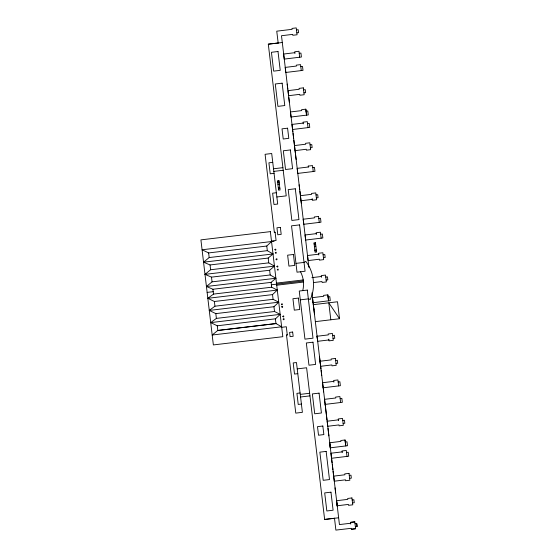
<?xml version="1.0" encoding="UTF-8"?>
<svg xmlns="http://www.w3.org/2000/svg" width="558" height="558" viewBox="0 0 558 558"><rect width="100%" height="100%" fill="white"/><g stroke="black" fill="none" stroke-linecap="round" stroke-linejoin="round"><path stroke-width="0.84" d="M300.518 271.767C303.552 277.612 304.333 284.231 302.757 290.62M272.527 294.603L277.291 290.076L271.648 287.203L213.505 294.094L207.834 298.307L214.384 301.494L272.527 294.603L273.085 299.318L278.728 302.192L273.964 306.719L215.82 313.61L209.271 310.422L214.942 306.209L273.085 299.318M275.408 318.904L280.172 314.377L274.529 311.504L216.385 318.395L210.715 322.608L217.264 325.795L275.401 318.82L275.966 323.612L217.822 330.503L217.257 325.712M274.097 241.237L202.08 249.768L208.629 252.927L266.773 246.036L271.537 241.537M268.196 258.061L273.008 253.953L267.317 250.668L209.18 257.559L203.551 262.183L210.052 264.952L268.196 258.061L268.761 262.853L274.452 266.138L269.64 270.246L211.496 277.138L204.995 274.369L210.624 269.744L268.761 262.853M271.076 282.369L275.889 278.254L270.198 274.968L212.061 281.86L206.432 286.484L212.933 289.26L271.076 282.369L271.648 287.203M276.859 196.981L286.233 195.865L268.307 44.173L278.33 42.98M296.479 29.909L298.195 29.707L298.558 32.685L296.842 32.887M278.177 43.008L282.306 42.513L281.49 35.733L292.713 34.373L292.817 35.287L297.065 34.77L296.235 27.9L291.987 28.416L292.099 29.323L276.747 31.178L278.177 43.008L268.307 44.173M294.833 52.682L283.61 54.042L284.224 59.092L301.411 57.014L300.929 53.066L299.214 53.275M300.797 66.639L302.52 66.437L302.994 70.385L285.794 72.463L285.18 67.413L296.417 66.053L296.291 65.147L300.553 64.63L301.278 70.594M303.566 89.873L305.282 89.664L305.644 92.642L303.922 92.851M305.819 109.173L306.537 115.136L305.833 109.173L301.571 109.689L301.697 110.596L290.46 111.956L291.088 117.006M306.077 111.181L307.793 110.979L308.274 114.927L291.074 117.006M303.175 123.074L291.939 124.434L292.852 131.911M307.556 123.667L309.278 123.457L309.753 127.405L292.552 129.491M310.06 144.808L311.783 144.599L312.138 147.577L310.422 147.779M295.07 150.625L306.293 149.265L306.405 150.179L310.653 149.663L309.816 142.792L305.575 143.308L305.679 144.215L294.464 145.575L295.342 152.885M312.766 167.588L314.482 167.379L314.963 171.327L297.756 173.412L297.149 168.363L308.386 167.002L308.26 166.096L312.522 165.58L313.24 171.536M300.399 195.691L311.622 194.33L311.51 193.424L315.758 192.908L316.588 199.778L312.347 200.294L312.138 198.578M316.002 194.923L317.718 194.714L318.081 197.692L316.365 197.902M301.013 200.74L312.236 199.387M318.548 216.448L314.287 216.964L314.412 217.871L303.175 219.231L303.803 224.281L320.99 222.196L320.508 218.248L318.792 218.457M316.281 233.642L305.045 234.995L305.672 240.045L322.859 237.966L322.378 234.018L320.662 234.227M318.716 254.176L307.493 255.529L308.107 260.586L319.329 259.226L319.434 260.133L323.682 259.623L322.852 252.753L318.604 253.262L318.813 254.985M323.096 254.762L324.812 254.553L325.175 257.531L323.459 257.74M311.887 277.64L321.38 276.496M325.76 277.082L327.476 276.873L327.839 279.851L326.123 280.06M313.359 282.592L321.994 281.546L322.099 282.453L326.346 281.943L325.516 275.073L321.269 275.582L321.478 277.305M327.832 294.861L328.55 300.825L327.846 294.861L323.584 295.377L323.71 296.284L312.473 297.644L313.08 302.694L330.28 300.616L329.806 296.661L328.083 296.87M315.34 321.645L339.536 318.737L337.52 301.766L313.303 304.675L313.917 309.725M332.673 335.484L334.395 335.274L334.758 338.253L333.035 338.462M328.906 339.948L317.683 341.308L317.077 336.251L328.299 334.898L328.188 333.984L332.435 333.475L333.266 340.345L329.018 340.854L328.808 339.138M335.637 360.468L337.353 360.259L337.716 363.237L336 363.446M333.789 381.365L322.552 382.725L323.18 387.775L340.366 385.697L339.892 381.749L338.169 381.958M340.143 398.565L341.859 398.356L342.34 402.304L325.133 404.39L324.526 399.34L335.763 397.98L335.637 397.073L339.899 396.557L340.617 402.513M338.364 419.86L327.148 421.22L327.755 426.27L338.978 424.917L339.09 425.824L343.337 425.308L342.5 418.437L338.26 418.953L338.462 420.669M342.745 420.453L344.467 420.244L344.823 423.222L343.107 423.431M345.032 439.983L345.751 445.947L345.046 439.983L340.785 440.499L340.91 441.406L329.673 442.766L330.28 447.816L347.488 445.737L347.006 441.79L345.29 441.999M342.152 451.868L330.915 453.229L331.522 458.278L348.722 456.2L348.248 452.252L346.525 452.461M349.259 475.374L350.975 475.165L351.338 478.143L349.615 478.352M352.168 499.954L353.891 499.745L354.246 502.723L352.53 502.932M334.661 518.256L324.637 519.442L306.607 367.757L297.233 368.873M350.752 524.074L350.55 522.351L354.804 521.863L355.599 528.733L351.352 529.249L351.247 528.314L335.881 530.1L334.507 518.263L338.643 517.782L339.431 524.569L350.661 523.264M272.757 162.364L268.914 162.817L270.218 173.796L274.055 173.343M273.518 168.774L282.892 167.665M273.825 171.383L283.199 170.274M277.591 181.629L279.042 181.455M277.696 182.501L279.146 182.333M277.905 184.252L279.349 184.084M278.351 188.053L279.802 187.879M278.442 188.792L279.893 188.618M276.356 192.74L272.625 193.18L273.964 204.479L277.696 204.04L271.704 153.513L265.092 154.301L274.362 232.491L275.122 232.4M274.334 232.247L275.094 232.156L276.084 240.477L271.474 241.021M314.091 243.706L315.542 243.532M314.196 244.578L315.647 244.404M314.405 246.329L315.856 246.162M203.551 262.183L273.008 253.953M314.851 250.13L316.302 249.956M314.942 250.87L316.393 250.695M295.977 263.376L304.026 262.427L305.791 261.409C314.049 271.892 315.884 287.342 310.304 299.458L308.351 298.886L300.295 299.841M204.995 274.369L274.452 266.138M206.432 286.484L275.889 278.254M276.468 283.108L303.343 279.928M207.137 292.399L213.219 291.674M271.362 284.782L303.468 280.981M276.712 285.215L303.594 282.034M207.834 298.307L277.291 290.076M209.271 310.422L278.728 302.192M210.715 322.608L280.172 314.377M281.706 327.302L286.31 326.758L287.293 335.079L286.533 335.17M287.265 334.835L286.498 334.926L295.768 413.122L302.387 412.334L296.479 362.54L293.194 362.93L294.512 374.062L297.805 373.672M300.092 392.978L296.919 393.355L298.23 404.438L301.404 404.062M300.253 394.38L309.634 393.271M300.567 396.989L309.941 395.88M324.637 519.442L334.507 518.263M350.55 522.351L354.804 521.863M355.021 523.739L356.736 523.543L357.092 526.522L355.362 526.724M351.352 529.228L355.599 528.733M339.536 318.737L328.788 302.799L330.81 319.776M299.688 57.223L298.969 51.259L294.722 51.775L294.931 53.477M308.037 127.615L307.298 121.658L303.05 122.167L303.273 123.869M318.534 216.448L319.267 222.405M321.136 238.175L320.404 232.219L316.156 232.728L316.379 234.43M338.65 385.906L337.911 379.949L333.67 380.458L333.886 382.16M347.006 456.409L346.267 450.445L342.026 450.962L342.242 452.664M308.274 166.089L308.386 167.002M287.168 84.063L287.782 89.113M288.751 97.434L289.365 102.484M293.034 133.446L293.647 138.496M293.829 140.232L294.436 145.282M295.524 154.413L296.131 159.462M299.109 184.796L299.723 189.846M299.904 191.38L301.306 203.217M313.317 304.675L314.426 313.924M338.643 517.782L311.936 292.894M308.909 267.373L282.306 42.513M266.773 246.036L267.317 250.668M269.64 270.246L270.198 274.968M273.964 306.719L274.529 311.504M208.629 252.927L209.18 257.559M210.052 264.952L210.624 269.744M211.496 277.138L212.061 281.86M212.933 289.26L213.505 294.094M214.384 301.494L214.942 306.209M215.82 313.61L216.385 318.395M356.736 523.543L357.085 526.522M335.044 487.845L335.63 492.895M336.627 501.217L337.213 506.266M329.764 443.303L330.35 448.36M331.48 457.825L332.073 462.875M332.303 464.612L332.889 469.662M333.07 471.189L333.656 476.246M325.133 404.208L325.328 405.896M325.509 407.424L326.381 414.908M326.409 415.019L326.995 420.076M327.992 428.391L328.871 435.875M319.546 357.085L320.425 364.618M320.557 365.56L320.948 368.929M321.129 370.456L321.715 375.513M323.075 386.896L323.661 391.953M313.038 302.248L313.331 304.78M317.049 336.028L317.635 341.084M274.927 249.6C275.924 251.791 276.503 247.78 274.927 249.6M275.296 252.718C276.294 254.908 276.873 250.905 275.296 252.718M276.064 259.226C277.068 261.409 277.647 257.405 276.064 259.226M276.921 266.459C277.919 268.642 278.505 264.638 276.921 266.459M277.291 269.57C278.289 271.753 278.867 267.749 277.291 269.57M281.399 304.229C282.397 306.412 282.976 302.408 281.399 304.229M281.706 306.802C282.704 308.993 283.283 304.989 281.706 306.802M282.836 316.344C283.834 318.534 284.413 314.531 282.836 316.344M283.164 319.127C284.168 321.317 284.747 317.314 283.164 319.127M217.815 330.42L212.186 335.023L281.644 326.793L275.959 323.528L217.815 330.42M303.322 87.864L299.074 88.373L299.186 89.287L287.963 90.647L288.577 95.697L299.792 94.337L299.904 95.244L304.152 94.734L303.322 87.864M335.393 358.459L331.145 358.968L331.257 359.882L320.034 361.242L320.648 366.292L331.87 364.932L331.982 365.839L336.223 365.33L335.393 358.459M349.015 473.358L344.767 473.875L344.879 474.781L333.656 476.141L334.263 481.191L345.486 479.838L345.597 480.745L349.845 480.229L349.015 473.358M351.924 497.945L347.683 498.454L347.787 499.368L336.572 500.721L337.178 505.778L348.401 504.418L348.513 505.325L352.761 504.816L351.924 497.945M278.003 51.503L271.439 52.285L273.671 71.131L280.235 70.35L278.003 51.503M282.132 83.17L275.275 83.986L277.926 106.362L284.782 105.553L282.132 83.17M287.586 128.187L282.02 128.842L283.227 139.005L288.786 138.342L287.586 128.187M290.376 149.942L283.318 150.779L285.536 169.513L292.594 168.676L290.376 149.942M278.937 180.583L277.486 180.75L278.602 190.173L280.053 189.999L278.937 180.583M295.301 188.785L288.2 189.622L291.855 220.445L298.955 219.601L295.301 188.785M299.576 224.888L291.527 225.844L297.016 272.185L305.073 271.23L299.576 224.888M280.374 227.392L276.949 227.797L277.772 234.772L281.197 234.367L280.374 227.392M270.365 231.633L200.908 239.87L213.358 344.928L282.815 336.69L270.365 231.633M315.437 242.653L313.987 242.828L315.103 252.244L316.553 252.076L315.437 242.653M293.438 254.483L287.635 255.173L288.932 266.103L294.736 265.42L293.438 254.483M307.305 290.083L299.255 291.032L304.954 339.138L313.01 338.19L307.305 290.083M298.384 298.084L292.936 298.725L294.289 310.15L299.744 309.509L298.384 298.084M292.65 332.038L289.588 332.401L290.09 336.655L293.152 336.293L292.65 332.038M312.982 342.187L306.328 342.975L308.965 365.211L315.619 364.423L312.982 342.187M319.064 393.125L312.361 393.92L314.712 413.785L321.422 412.99L319.064 393.125M322.845 426.012L317.502 426.64L318.52 435.226L323.863 434.591L322.845 426.012M326.144 451.401L319.867 452.147L323.201 480.312L329.485 479.566L326.144 451.401M330.964 492.17L324.693 492.916L326.835 510.968L333.105 510.221L330.964 492.17"/></g></svg>
